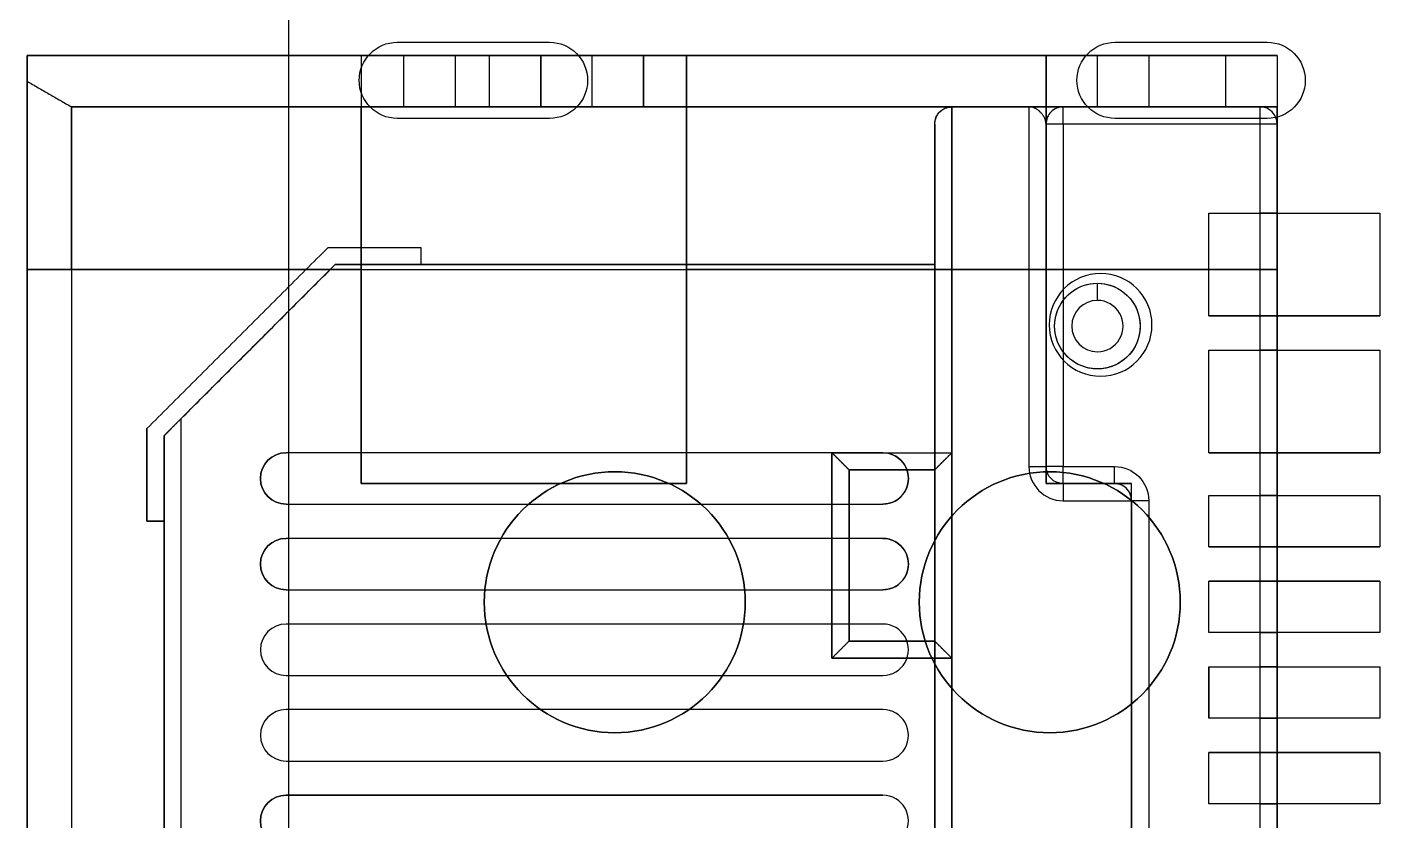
# Model space of a CAD drawing. Header units: millimetres. Extents: x -272 to 522, y -39 to 39.
# Drawn here: x 31.39 to 39.29, y 22.81 to 27.44 of the extents above; entities that cross this region are included whole.
import ezdxf

# ---------------------------------------------------------------- set-up
doc = ezdxf.new("R2010")
doc.units = ezdxf.units.MM
doc.layers.add('_BLOCK$XIAO-nRF52840', color=7, linetype='Continuous', true_color=0x000000)
doc.layers.add('PCB_item$miconboard', color=7, linetype='Continuous', true_color=0x000000)
doc.layers.get('PCB_item$miconboard').off()

# ---------------------------------------------------------------- blocks, each defined once
blk = doc.blocks.new('XIAO-nRF52840 v15')
at = {"layer": '_BLOCK$XIAO-nRF52840'}
for p, q in [((7.5397, -0.25, -2.9214), (7.5397, 1, -2.9214)), ((7.8367, -0.25, -4.0794), (7.8367, -0.24, -4.0794)), ((10.3767, -0.25, -5.6034), (10.3767, -0.24, -5.6034))]:
    blk.add_line(p, q, dxfattribs=at)
at = {"layer": '_BLOCK$XIAO-nRF52840', "color": 251, "true_color": 0x4c4c4c}
for p, q in [((7.5586, 0.42, -3.4787), (7.5586, 1, -3.4787)), ((7.5586, 0.32, -3.0787), (7.5586, 0.42, -2.9787))]:
    blk.add_line(p, q, dxfattribs=at)
at = {"layer": '_BLOCK$XIAO-nRF52840', "extrusion": (0, -1, 0)}
for centre, radius in [((7.5397, -3.2214, -1), 0.3), ((7.8367, -4.8414, 0.25), 0.762), ((7.5397, -3.2214, 0.25), 0.3), ((10.3767, -4.8414, 0.25), 0.762)]:
    blk.add_circle(centre, radius, dxfattribs=at)
at = {"layer": '_BLOCK$XIAO-nRF52840', "extrusion": (0, 1, 0)}
for centre in [(-7.8367, -4.8414, -0.24), (-10.3767, -4.8414, -0.24)]:
    blk.add_circle(centre, 0.762, dxfattribs=at)
at = {"layer": '_BLOCK$XIAO-nRF52840', "color": 253, "true_color": 0xa0a0a0, "extrusion": (-1, 0, 0)}
for centre, radius, start, end in [((-2.96, -2.8987, -6.5086), 1.25, 90, 180), ((-2.96, -2.8987, -13.8086), 1.25, 90, 180), ((-2.96, -2.8987, -13.8086), 1.1, 90, 180), ((-2.25, -2.8987, -7.8586), 1.25, 0, 90), ((-2.25, -2.8987, -9.9586), 0.95, 0, 90), ((-2.25, -2.8987, -11.8586), 0.95, 360, 90), ((-2.25, -2.8987, -13.8086), 1.1, 0, 90), ((-2.25, -2.8987, -13.8086), 1.25, 0, 90)]:
    blk.add_arc(centre, radius, start, end, dxfattribs=at)
at = {"layer": '_BLOCK$XIAO-nRF52840', "color": 253, "true_color": 0xa0a0a0, "extrusion": (1, 0, 0)}
for centre, radius, start, end in [((2.96, -2.8987, 6.5086), 0.95, 0, 90), ((2.96, -2.8987, 13.5488), 0.95, 0, 90), ((2.25, -2.8987, 7.8586), 0.95, 90, 180), ((2.25, -2.8987, 9.9586), 1.25, 90, 180), ((2.25, -2.8987, 11.8586), 1.25, 90, 180), ((2.25, -2.8987, 13.5488), 0.95, 90, 180)]:
    blk.add_arc(centre, radius, start, end, dxfattribs=at)
at = {"layer": '_BLOCK$XIAO-nRF52840', "color": 251, "true_color": 0x4c4c4c, "extrusion": (0, 0, -1)}
for centre, start, end in [((-6.6086, 3.81, 2.8987), 360, 90), ((-8.4086, 1.4, 2.8987), 180, 270), ((-7.9586, 1.2, 2.8987), 360, 90), ((-6.6086, 1.1, 3.1687), 270, 0), ((-6.6086, 1.1, 3.9687), 270, 0), ((-6.6086, 1.1, 4.5187), 270, 0), ((-6.6086, 1.1, 5.0187), 270, 0), ((-6.6086, 1.1, 5.5187), 270, 0), ((-6.6086, 1.1, 6.0187), 270, 0)]:
    blk.add_arc(centre, 0.1, start, end, dxfattribs=at)
at = {"layer": '_BLOCK$XIAO-nRF52840', "color": 251, "true_color": 0x4c4c4c, "extrusion": (1, 0, 0)}
for centre, radius, start, end in [((2.96, -2.8987, 6.6086), 0.95, 0, 90), ((2.96, -2.8987, 6.5086), 0.85, 0, 90), ((2.25, -2.8987, 7.9586), 0.95, 90, 180), ((2.25, -2.8987, 7.8586), 1.05, 125.95057, 180)]:
    blk.add_arc(centre, radius, start, end, dxfattribs=at)
at = {"layer": '_BLOCK$XIAO-nRF52840', "color": 251, "true_color": 0x4c4c4c, "extrusion": (-1, 0, 0)}
for centre, radius, start, end in [((-2.96, -2.8987, -8.4086), 0.95, 90, 180), ((-2.96, -2.8987, -8.5086), 0.85, 90, 180), ((-2.25, -2.8987, -8.4086), 0.95, 360, 90), ((-2.25, -2.8987, -8.5086), 0.85, 0, 90), ((-1.2, -4.2487, -7.7586), 0.1, 90, 180), ((-1.1, -2.0487, -6.6086), 0.1, 0, 90), ((-1.1, -4.0487, -7.4586), 0.1, 270, 0), ((-1.1, -2.0487, -7.7586), 0.1, 0, 90), ((-1.1, -4.0487, -7.7586), 0.1, 270, 0)]:
    blk.add_arc(centre, radius, start, end, dxfattribs=at)
at = {"layer": '_BLOCK$XIAO-nRF52840', "color": 251, "true_color": 0x4c4c4c}
for centre, start, end in [((8.4086, 3.81, -2.8987), 0, 90), ((7.9586, 1.2, -4.0487), 90, 180), ((6.6086, 1.1, -2.0487), 180, 270), ((6.6086, 1.1, -2.5687), 180, 270), ((6.6086, 1.1, -3.3687), 180, 270), ((6.6086, 1.1, -4.2187), 180, 270), ((6.6086, 1.1, -4.7187), 180, 270), ((6.6086, 1.1, -5.2187), 180, 270), ((6.6086, 1.1, -5.7187), 180, 270), ((7.2586, 1.1, -4.2487), 270, 0), ((7.7586, 1.1, -2.0487), 270, 0), ((7.7586, 1.1, -4.0487), 270, 0)]:
    blk.add_arc(centre, 0.1, start, end, dxfattribs=at)
at = {"layer": '_BLOCK$XIAO-nRF52840', "color": 251, "true_color": 0x4c4c4c, "extrusion": (0, 1, 0)}
for centre, radius, start, end in [((-6.6086, -2.0487, 2.96), 0.1, 0, 90), ((-7.7586, -2.0487, 1.6336), 0.1, 90, 180), ((-7.7586, -4.0487, 1.3), 0.2, 180, 270), ((-6.6086, -2.0487, 1.1), 0.1, 360, 90), ((-7.4586, -4.2487, 1.1), 0.1, 0, 90), ((-7.7586, -2.0487, 1.1), 0.1, 90, 180), ((-7.5586, -3.2287, 0.32), 0.15, 270, 90), ((-7.5586, -3.2287, 0.32), 0.15, 90, 270)]:
    blk.add_arc(centre, radius, start, end, dxfattribs=at)
at = {"layer": '_BLOCK$XIAO-nRF52840', "color": 251, "true_color": 0x4c4c4c, "extrusion": (0, -1, 0)}
for centre, radius, start, end in [((8.4086, -2.0487, -2.96), 0.1, 0, 90), ((8.4086, -2.0487, -2.25), 0.1, 360, 90), ((7.7586, -4.0487, -1.2), 0.1, 270, 0), ((7.7586, -4.0487, -1.1), 0.1, 270, 0), ((7.4586, -4.2487, -1), 0.2, 90, 180), ((7.5586, -3.2287, -1), 0.25, 36.8699, 270), ((7.5586, -3.2287, -1), 0.25, 270, 323.1301), ((7.5586, -3.2287, -1), 0.25, 323.1301, 36.8699), ((7.5586, -3.2287, -0.42), 0.25, 90, 270), ((7.5586, -3.2287, -0.42), 0.25, 270, 90)]:
    blk.add_arc(centre, radius, start, end, dxfattribs=at)
at = {"layer": '_BLOCK$XIAO-nRF52840', "color": 253, "true_color": 0xa0a0a0, "extrusion": (0, 1, 0)}
for centre, start, end in [((-8.8115, -5.1187, 2.98), 270, 90), ((-8.8115, -6.1187, 2.98), 270, 90), ((-8.8115, -5.6187, 2.98), 270, 90), ((-12.296, -5.1187, 2.98), 90, 270), ((-12.296, -5.6187, 2.98), 90, 270), ((-8.8115, -5.1187, 2.23), 270, 90), ((-8.8115, -4.6187, 2.23), 270, 90), ((-8.8115, -6.1187, 2.23), 270, 90), ((-8.8115, -4.1187, 2.23), 270, 90), ((-8.8115, -5.6187, 2.23), 270, 90), ((-12.296, -5.1187, 2.23), 90, 270), ((-12.296, -4.6187, 2.23), 90, 270), ((-12.296, -6.1187, 2.23), 90, 270), ((-12.296, -4.1187, 2.23), 90, 270), ((-12.296, -5.6187, 2.23), 90, 270)]:
    blk.add_arc(centre, 0.15, start, end, dxfattribs=at)
at = {"layer": '_BLOCK$XIAO-nRF52840', "color": 253, "true_color": 0xa0a0a0, "extrusion": (0, -1, 0)}
for centre, start, end in [((8.8115, -4.6187, -2.98), 90, 270), ((8.8115, -4.1187, -2.98), 90, 270), ((12.296, -4.6187, -2.98), 270, 90), ((12.296, -6.1187, -2.98), 270, 90), ((12.296, -4.1187, -2.98), 270, 90)]:
    blk.add_arc(centre, 0.15, start, end, dxfattribs=at)
at = {"layer": '_BLOCK$XIAO-nRF52840', "color": 253, "true_color": 0xa0a0a0}
for centre, radius, start, end in [((7.7086, 2.455, -1.6487), 0.15, 0, 180), ((10.0836, 2.48, -1.6487), 0.125, 0, 180), ((11.7336, 2.48, -1.6487), 0.125, 0, 180), ((10.5086, 1.3, -1.9487), 0.3, 180, 270), ((10.5086, 0.7, -1.6487), 0.3, 360, 90), ((6.8086, 0.31, -1.9487), 0.3, 180, 270), ((7.2586, 0.31, -1.9487), 0.3, 270, 0), ((11.1086, 0.31, -1.9487), 0.3, 180, 270), ((11.3086, 0.31, -1.9487), 0.3, 270, 0)]:
    blk.add_arc(centre, radius, start, end, dxfattribs=at)
at = {"layer": '_BLOCK$XIAO-nRF52840', "color": 253, "true_color": 0xa0a0a0, "extrusion": (0, 0, -1)}
for centre, radius, start, end in [((-7.7086, 2.455, 1.9487), 0.15, 0, 180), ((-10.0836, 2.48, 1.9487), 0.125, 0, 180), ((-11.7336, 2.48, 1.9487), 0.125, 0, 180), ((-10.5086, 1.3, 1.6487), 0.3, 270, 0), ((-10.5086, 0.7, 1.9487), 0.3, 90, 180), ((-6.8086, 0.31, 1.6487), 0.3, 270, 0), ((-7.2586, 0.31, 1.6487), 0.3, 180, 270), ((-11.1086, 0.31, 1.6487), 0.3, 270, 0), ((-11.3086, 0.31, 1.6487), 0.3, 180, 270)]:
    blk.add_arc(centre, radius, start, end, dxfattribs=at)
at = {"layer": '_BLOCK$XIAO-nRF52840', "extrusion": (0, -1, 0)}
for centre, start, end in [((6.5667, -1.7934, -1), 90, 270), ((7.4557, -1.7934, -1), 270, 90), ((10.7577, -1.7934, -1), 90, 270), ((11.6467, -1.7934, -1), 270, 90), ((6.5667, -1.7934, 0.25), 90, 270), ((7.4557, -1.7934, 0.25), 270, 90), ((10.7577, -1.7934, 0.25), 90, 270), ((11.6467, -1.7934, 0.25), 270, 90)]:
    blk.add_arc(centre, 0.2223, start, end, dxfattribs=at)
at = {"layer": '_BLOCK$XIAO-nRF52840', "color": 253, "true_color": 0xa0a0a0}
for points in [[(6.5086, 4.21, -2.8987), (6.5086, 4.21, -9.3387)], [(13.8086, 4.21, -2.8987), (6.5086, 4.21, -2.8987)], [(8.4086, 4.21, -3.9683), (8.5086, 4.11, -4.0683)], [(9.1086, 4.21, -3.9683), (8.4086, 4.21, -3.9683)], [(8.4086, 4.21, -5.1683), (8.5086, 4.11, -5.0683)], [(8.4086, 4.21, -3.9683), (8.4086, 4.21, -5.1683)], [(9.1086, 4.21, -5.1683), (8.4086, 4.21, -5.1683)], [(9.0086, 4.11, -4.0683), (9.1086, 4.21, -3.9683)], [(9.0086, 4.11, -5.0683), (9.1086, 4.21, -5.1683)], [(9.1086, 4.21, -3.9683), (9.1086, 4.21, -5.1683)], [(13.8086, 4.21, -2.8987), (13.8086, 4.21, -9.3387)], [(8.5086, 4.11, -5.0683), (8.5086, 3.91, -5.0683)], [(8.5086, 4.11, -4.0683), (8.5086, 4.11, -5.0683)], [(8.5086, 3.91, -4.0683), (8.5086, 4.11, -4.0683)], [(8.5086, 4.11, -5.0683), (9.0086, 4.11, -5.0683)], [(9.0086, 4.11, -4.0683), (8.5086, 4.11, -4.0683)], [(9.0086, 4.11, -5.0683), (9.0086, 3.91, -5.0683)], [(9.0086, 4.11, -4.0683), (9.0086, 3.91, -4.0683)], [(9.0086, 4.11, -5.0683), (9.0086, 4.11, -4.0683)], [(13.8086, 4.06, -2.8987), (13.5488, 3.91, -2.8987)], [(13.8086, 4.06, -9.3387), (13.8086, 4.06, -2.8987)], [(6.5086, 3.91, -9.3387), (6.5086, 3.91, -2.8987)], [(13.5488, 3.91, -2.8987), (6.5086, 3.91, -2.8987)], [(8.5086, 3.91, -4.0683), (8.5086, 3.91, -5.0683)], [(9.0086, 3.91, -4.0683), (8.5086, 3.91, -4.0683)], [(8.5086, 3.91, -5.0683), (9.0086, 3.91, -5.0683)], [(9.0086, 3.91, -5.0683), (9.0086, 3.91, -4.0683)], [(13.5488, 3.91, -2.8987), (13.5488, 3.91, -9.3387)], [(6.5086, 2.96, -1.6487), (13.8086, 2.96, -1.6487)], [(6.5086, 0.31, -1.6487), (6.5086, 2.96, -1.6487)], [(6.5086, 2.96, -1.9487), (6.5086, 0.31, -1.9487)], [(13.5488, 2.96, -1.9487), (6.5086, 2.96, -1.9487)], [(12.296, 2.98, -5.2687), (8.8115, 2.98, -5.2687)], [(8.8115, 2.98, -4.9687), (12.296, 2.98, -4.9687)], [(8.8115, 2.98, -5.2687), (8.8115, 2.23, -5.2687)], [(8.8115, 2.23, -4.9687), (8.8115, 2.98, -4.9687)], [(8.8115, 2.98, -4.4687), (12.296, 2.98, -4.4687)], [(8.8115, 2.23, -4.4687), (8.8115, 2.98, -4.4687)], [(8.8115, 2.98, -4.7687), (8.8115, 2.23, -4.7687)], [(12.296, 2.98, -4.7687), (8.8115, 2.98, -4.7687)], [(8.8115, 2.98, -5.9687), (12.296, 2.98, -5.9687)], [(8.8115, 2.23, -5.9687), (8.8115, 2.98, -5.9687)], [(8.8115, 2.23, -3.9687), (8.8115, 2.98, -3.9687)], [(8.8115, 2.98, -4.2687), (8.8115, 2.23, -4.2687)], [(8.8115, 2.98, -3.9687), (12.296, 2.98, -3.9687)], [(12.296, 2.98, -4.2687), (8.8115, 2.98, -4.2687)], [(12.296, 2.98, -5.7687), (8.8115, 2.98, -5.7687)], [(8.8115, 2.98, -5.4687), (12.296, 2.98, -5.4687)], [(8.8115, 2.98, -5.7687), (8.8115, 2.23, -5.7687)], [(8.8115, 2.23, -5.4687), (8.8115, 2.98, -5.4687)], [(12.296, 2.23, -5.2687), (12.296, 2.98, -5.2687)], [(12.296, 2.98, -4.9687), (12.296, 2.23, -4.9687)], [(12.296, 2.23, -4.7687), (12.296, 2.98, -4.7687)], [(12.296, 2.98, -4.4687), (12.296, 2.23, -4.4687)], [(12.296, 2.98, -5.9687), (12.296, 2.23, -5.9687)], [(12.296, 2.23, -4.2687), (12.296, 2.98, -4.2687)], [(12.296, 2.98, -3.9687), (12.296, 2.23, -3.9687)], [(12.296, 2.23, -5.7687), (12.296, 2.98, -5.7687)], [(12.296, 2.98, -5.4687), (12.296, 2.23, -5.4687)], [(13.8086, 2.96, -1.7987), (13.5488, 2.96, -1.9487)], [(13.5488, 2.96, -1.9487), (13.5488, 2.25, -1.9487)], [(13.8086, 2.25, -1.7987), (13.8086, 2.96, -1.7987)], [(13.8086, 2.25, -1.6487), (13.8086, 2.96, -1.6487)], [(7.5586, 2.455, -1.6487), (7.5586, 0.31, -1.6487)], [(7.5586, 0.31, -1.9487), (7.5586, 2.455, -1.9487)], [(7.5586, 2.455, -1.9487), (7.5586, 2.455, -1.6487)], [(7.8586, 2.25, -1.6487), (7.8586, 2.455, -1.6487)], [(7.8586, 2.455, -1.9487), (7.8586, 2.25, -1.9487)], [(7.8586, 2.455, -1.6487), (7.8586, 2.455, -1.9487)], [(9.9586, 2.48, -1.6487), (9.9586, 2.25, -1.6487)], [(9.9586, 2.25, -1.9487), (9.9586, 2.48, -1.9487)], [(9.9586, 2.48, -1.9487), (9.9586, 2.48, -1.6487)], [(10.2086, 1.3, -1.6487), (10.2086, 2.48, -1.6487)], [(10.2086, 1.3, -1.9487), (10.2086, 2.48, -1.9487)], [(10.2086, 2.48, -1.9487), (10.2086, 2.48, -1.6487)], [(11.6086, 2.48, -1.6487), (11.6086, 0.31, -1.6487)], [(11.6086, 0.31, -1.9487), (11.6086, 2.48, -1.9487)], [(11.6086, 2.48, -1.9487), (11.6086, 2.48, -1.6487)], [(11.8586, 2.25, -1.6487), (11.8586, 2.48, -1.6487)], [(11.8586, 2.48, -1.9487), (11.8586, 2.25, -1.9487)], [(11.8586, 2.48, -1.6487), (11.8586, 2.48, -1.9487)], [(9.9586, 2.25, -1.6487), (7.8586, 2.25, -1.6487)], [(7.8586, 2.25, -1.9487), (9.9586, 2.25, -1.9487)], [(8.8115, 2.23, -4.9687), (12.296, 2.23, -4.9687)], [(12.296, 2.23, -5.2687), (8.8115, 2.23, -5.2687)], [(8.8115, 2.23, -4.4687), (12.296, 2.23, -4.4687)], [(12.296, 2.23, -4.7687), (8.8115, 2.23, -4.7687)], [(12.296, 2.23, -5.9687), (8.8115, 2.23, -5.9687)], [(8.8115, 2.23, -3.9687), (12.296, 2.23, -3.9687)], [(12.296, 2.23, -4.2687), (8.8115, 2.23, -4.2687)], [(8.8115, 2.23, -5.4687), (12.296, 2.23, -5.4687)], [(12.296, 2.23, -5.7687), (8.8115, 2.23, -5.7687)], [(13.8086, 2.25, -1.6487), (11.8586, 2.25, -1.6487)], [(11.8586, 2.25, -1.9487), (13.5488, 2.25, -1.9487)], [(13.8086, 2.25, -1.7987), (13.5488, 2.25, -1.9487)], [(5.9086, 1, -3.9687), (5.9086, 1.3, -3.9687)], [(5.9086, 1.3, -3.9687), (6.9086, 1.3, -3.9687)], [(5.9086, 1, -3.3687), (5.9086, 1.3, -3.3687)], [(5.9086, 1.3, -3.3687), (5.9086, 1.3, -3.9687)], [(6.9086, 1.3, -3.3687), (5.9086, 1.3, -3.3687)], [(5.9086, 1, -5.5187), (5.9086, 1.3, -5.5187)], [(5.9086, 1.3, -5.5187), (6.9086, 1.3, -5.5187)], [(5.9086, 1.3, -5.2187), (5.9086, 1.3, -5.5187)], [(6.9086, 1.3, -5.2187), (5.9086, 1.3, -5.2187)], [(5.9086, 1.3, -5.2187), (5.9086, 1, -5.2187)], [(5.9086, 1, -4.5187), (5.9086, 1.3, -4.5187)], [(5.9086, 1.3, -4.5187), (6.9086, 1.3, -4.5187)], [(5.9086, 1, -4.2187), (5.9086, 1.3, -4.2187)], [(5.9086, 1.3, -4.2187), (5.9086, 1.3, -4.5187)], [(6.9086, 1.3, -4.2187), (5.9086, 1.3, -4.2187)], [(5.9086, 1, -3.1687), (5.9086, 1.3, -3.1687)], [(5.9086, 1.3, -3.1687), (6.9086, 1.3, -3.1687)], [(5.9086, 1, -2.5687), (5.9086, 1.3, -2.5687)], [(5.9086, 1.3, -2.5687), (5.9086, 1.3, -3.1687)], [(6.9086, 1.3, -2.5687), (5.9086, 1.3, -2.5687)], [(6.9086, 1.3, -5.7187), (5.9086, 1.3, -5.7187)], [(5.9086, 1.3, -5.7187), (5.9086, 1, -5.7187)], [(5.9086, 1, -6.0187), (5.9086, 1.3, -6.0187)], [(5.9086, 1.3, -6.0187), (6.9086, 1.3, -6.0187)], [(5.9086, 1.3, -5.7187), (5.9086, 1.3, -6.0187)], [(6.9086, 1.3, -4.7187), (5.9086, 1.3, -4.7187)], [(5.9086, 1.3, -4.7187), (5.9086, 1, -4.7187)], [(5.9086, 1, -5.0187), (5.9086, 1.3, -5.0187)], [(5.9086, 1.3, -5.0187), (6.9086, 1.3, -5.0187)], [(5.9086, 1.3, -4.7187), (5.9086, 1.3, -5.0187)], [(6.9086, 1.3, -3.9687), (6.9086, 1, -3.9687)], [(6.9086, 1.3, -3.9687), (6.9086, 1.3, -3.3687)], [(6.9086, 1.3, -3.3687), (6.9086, 1, -3.3687)], [(6.9086, 1, -5.5187), (6.9086, 1.3, -5.5187)], [(6.9086, 1.3, -5.5187), (6.9086, 1.3, -5.2187)], [(6.9086, 1.3, -5.2187), (6.9086, 1, -5.2187)], [(6.9086, 1.3, -4.5187), (6.9086, 1, -4.5187)], [(6.9086, 1.3, -4.5187), (6.9086, 1.3, -4.2187)], [(6.9086, 1.3, -4.2187), (6.9086, 1, -4.2187)], [(6.9086, 1.3, -3.1687), (6.9086, 1, -3.1687)], [(6.9086, 1.3, -3.1687), (6.9086, 1.3, -2.5687)], [(6.9086, 1.3, -2.5687), (6.9086, 1, -2.5687)], [(6.9086, 1, -5.7187), (6.9086, 1.3, -5.7187)], [(6.9086, 1.3, -6.0187), (6.9086, 1, -6.0187)], [(6.9086, 1.3, -6.0187), (6.9086, 1.3, -5.7187)], [(6.9086, 1, -4.7187), (6.9086, 1.3, -4.7187)], [(6.9086, 1.3, -5.0187), (6.9086, 1, -5.0187)], [(6.9086, 1.3, -5.0187), (6.9086, 1.3, -4.7187)], [(7.3586, 1.3, -4.1487), (7.3586, 1, -4.1487)], [(7.8586, 1.3, -4.1487), (7.3586, 1.3, -4.1487)], [(7.3586, 1.3, -8.0887), (7.3586, 1.3, -4.1487)], [(7.8586, 1, -4.1487), (7.8586, 1.3, -4.1487)], [(7.8586, 1.3, -2.8987), (7.8586, 1.3, -4.1487)], [(9.9586, 1.3, -2.8987), (7.8586, 1.3, -2.8987)], [(8.5086, 1.3, -4.0683), (9.0086, 1.3, -4.0683)], [(8.5086, 1.3, -5.0683), (8.5086, 1.3, -4.0683)], [(9.0086, 1.3, -5.0683), (8.5086, 1.3, -5.0683)], [(8.5086, 1.1, -5.0683), (8.5086, 1.3, -5.0683)], [(8.5086, 1.1, -4.0683), (8.5086, 1.3, -4.0683)], [(9.0086, 1.3, -4.0683), (9.0086, 1.3, -5.0683)], [(9.0086, 1.1, -5.0683), (9.0086, 1.3, -5.0683)], [(9.0086, 1.3, -4.0683), (9.0086, 1.1, -4.0683)], [(9.9586, 1.3, -4.1487), (9.9586, 1.3, -2.8987)], [(11.8586, 1.3, -4.1487), (9.9586, 1.3, -4.1487)], [(9.9586, 1.3, -4.1487), (9.9586, 1, -4.1487)], [(10.2086, 1.3, -1.6487), (10.2086, 1.3, -1.9487)], [(11.8586, 1.3, -4.1487), (11.8586, 1.3, -2.8987)], [(11.8586, 1, -4.1487), (11.8586, 1.3, -4.1487)], [(11.8586, 1.3, -2.8987), (13.5488, 1.3, -2.8987)], [(13.8086, 1.15, -2.8987), (13.5488, 1.3, -2.8987)], [(13.5488, 1.3, -2.8987), (13.5488, 1.3, -9.3387)], [(13.8086, 1.15, -9.3387), (13.8086, 1.15, -2.8987)], [(8.5086, 1.1, -4.0683), (8.4086, 1, -3.9683)], [(8.5086, 1.1, -5.0683), (8.4086, 1, -5.1683)], [(9.0086, 1.1, -5.0683), (8.5086, 1.1, -5.0683)], [(8.5086, 1.1, -5.0683), (8.5086, 1.1, -4.0683)], [(8.5086, 1.1, -4.0683), (9.0086, 1.1, -4.0683)], [(9.0086, 1.1, -4.0683), (9.0086, 1.1, -5.0683)], [(9.1086, 1, -3.9683), (9.0086, 1.1, -4.0683)], [(9.0086, 1.1, -5.0683), (9.1086, 1, -5.1683)], [(6.9086, 1, -3.9687), (5.9086, 1, -3.9687)], [(6.9086, 1, -3.3687), (5.9086, 1, -3.3687)], [(5.9086, 1, -3.3687), (5.9086, 1, -3.9687)], [(5.9086, 1, -5.5187), (6.9086, 1, -5.5187)], [(6.9086, 1, -5.2187), (5.9086, 1, -5.2187)], [(5.9086, 1, -5.2187), (5.9086, 1, -5.5187)], [(6.9086, 1, -4.5187), (5.9086, 1, -4.5187)], [(6.9086, 1, -4.2187), (5.9086, 1, -4.2187)], [(5.9086, 1, -4.2187), (5.9086, 1, -4.5187)], [(6.9086, 1, -3.1687), (5.9086, 1, -3.1687)], [(6.9086, 1, -2.5687), (5.9086, 1, -2.5687)], [(5.9086, 1, -2.5687), (5.9086, 1, -3.1687)], [(5.9086, 1, -5.7187), (6.9086, 1, -5.7187)], [(5.9086, 1, -6.0187), (6.9086, 1, -6.0187)], [(5.9086, 1, -5.7187), (5.9086, 1, -6.0187)], [(5.9086, 1, -4.7187), (6.9086, 1, -4.7187)], [(5.9086, 1, -5.0187), (6.9086, 1, -5.0187)], [(5.9086, 1, -4.7187), (5.9086, 1, -5.0187)], [(6.9086, 1, -3.9687), (6.9086, 1, -3.3687)], [(6.9086, 1, -5.2187), (6.9086, 1, -5.5187)], [(6.9086, 1, -4.5187), (6.9086, 1, -4.2187)], [(6.9086, 1, -3.1687), (6.9086, 1, -2.5687)], [(6.9086, 1, -6.0187), (6.9086, 1, -5.7187)], [(6.9086, 1, -5.0187), (6.9086, 1, -4.7187)], [(7.3586, 1, -4.1487), (7.8586, 1, -4.1487)], [(7.3586, 1, -8.0887), (7.3586, 1, -4.1487)], [(7.8586, 1, -2.8987), (9.9586, 1, -2.8987)], [(7.8586, 1, -4.1487), (7.8586, 1, -2.8987)], [(8.4086, 1, -5.1683), (9.1086, 1, -5.1683)], [(8.4086, 1, -3.9683), (8.4086, 1, -5.1683)], [(9.1086, 1, -3.9683), (8.4086, 1, -3.9683)], [(9.1086, 1, -5.1683), (9.1086, 1, -3.9683)], [(9.9586, 1, -4.1487), (11.8586, 1, -4.1487)], [(9.9586, 1, -2.8987), (9.9586, 1, -4.1487)], [(10.5086, 1, -1.9487), (10.5086, 1, -1.6487)], [(11.8586, 1, -2.8987), (11.8586, 1, -4.1487)], [(11.8586, 1, -2.8987), (13.8086, 1, -2.8987)], [(13.8086, 1, -9.3387), (13.8086, 1, -2.8987)], [(10.8086, 0.31, -1.6487), (10.8086, 0.7, -1.6487)], [(10.8086, 0.7, -1.9487), (10.8086, 0.31, -1.9487)], [(10.8086, 0.7, -1.6487), (10.8086, 0.7, -1.9487)], [(6.5086, 0.31, -1.6487), (6.5086, 0.31, -1.9487)], [(7.5586, 0.31, -1.9487), (7.5586, 0.31, -1.6487)], [(10.8086, 0.31, -1.9487), (10.8086, 0.31, -1.6487)], [(11.6086, 0.31, -1.9487), (11.6086, 0.31, -1.6487)], [(7.2586, 0.01, -1.6487), (6.8086, 0.01, -1.6487)], [(6.8086, 0.01, -1.9487), (7.2586, 0.01, -1.9487)], [(6.8086, 0.01, -1.9487), (6.8086, 0.01, -1.6487)], [(7.2586, 0.01, -1.6487), (7.2586, 0.01, -1.9487)], [(11.3086, 0.01, -1.6487), (11.1086, 0.01, -1.6487)], [(11.1086, 0.01, -1.9487), (11.3086, 0.01, -1.9487)], [(11.1086, 0.01, -1.9487), (11.1086, 0.01, -1.6487)], [(11.3086, 0.01, -1.6487), (11.3086, 0.01, -1.9487)]]:
    blk.add_open_spline(points, degree=1, dxfattribs=at)
at = {"layer": '_BLOCK$XIAO-nRF52840', "color": 251, "true_color": 0x4c4c4c}
for points, degree in [([(6.6086, 3.91, -2.8987), (8.4086, 3.91, -2.8987)], 1), ([(6.6086, 3.91, -9.3387), (6.6086, 3.91, -2.8987)], 1), ([(8.4086, 3.91, -2.8987), (8.4086, 3.91, -9.3387)], 1), ([(6.5086, 3.81, -9.3387), (6.5086, 3.81, -2.8987)], 1), ([(8.5086, 3.81, -2.8987), (8.5086, 3.81, -9.3387)], 1), ([(6.5086, 2.96, -2.0487), (6.5086, 1.1, -2.0487)], 1), ([(6.6086, 2.96, -1.9487), (8.4086, 2.96, -1.9487)], 1), ([(6.6086, 2.96, -1.9487), (6.6086, 1.1, -1.9487)], 1), ([(8.4086, 2.25, -1.9487), (8.4086, 2.96, -1.9487)], 1), ([(8.5086, 2.25, -2.0487), (8.5086, 2.96, -2.0487)], 1), ([(8.5086, 2.255, -2.8687), (8.5086, 2.955, -2.8687)], 1), ([(8.5086, 2.955, -2.8687), (8.5086, 2.955, -9.3687)], 1), ([(12.0086, 2.955, -2.8687), (8.5086, 2.955, -2.8687)], 1), ([(12.0086, 2.705, -2.8687), (12.0086, 2.955, -2.8687)], 1), ([(12.9086, 2.955, -3.7687), (12.0086, 2.955, -2.8687)], 1), ([(12.9086, 2.955, -8.4687), (12.9086, 2.955, -3.7687)], 1), ([(12.9086, 2.955, -3.7687), (13.0086, 2.855, -3.8687)], 1), ([(13.0086, 2.855, -3.8687), (13.0086, 2.855, -8.3687)], 1), ([(13.0086, 2.705, -3.8687), (13.0086, 2.855, -3.8687)], 1), ([(11.5086, 2.705, -2.8687), (12.0086, 2.705, -2.8687)], 1), ([(11.5086, 2.705, -2.7687), (11.5086, 2.705, -2.8687)], 1), ([(12.0501, 2.705, -2.7687), (11.5086, 2.705, -2.7687)], 1), ([(11.5086, 2.705, -2.8687), (11.5086, 2.505, -2.8687)], 1), ([(11.5086, 2.505, -2.7687), (11.5086, 2.705, -2.7687)], 1), ([(12.0086, 2.705, -2.8687), (13.0086, 2.705, -3.8687)], 1), ([(12.0501, 2.505, -2.7687), (12.0501, 2.705, -2.7687)], 1), ([(13.1086, 2.705, -3.8273), (12.0501, 2.705, -2.7687)], 1), ([(13.0086, 2.505, -4.3687), (13.0086, 2.705, -4.3687)], 1), ([(13.0086, 2.705, -4.3687), (13.0086, 2.705, -3.8687)], 1), ([(13.0086, 2.705, -4.3687), (13.1086, 2.705, -4.3687)], 1), ([(13.1086, 2.705, -4.3687), (13.1086, 2.505, -4.3687)], 1), ([(13.1086, 2.705, -4.3687), (13.1086, 2.705, -3.8273)], 1), ([(13.1086, 2.705, -3.8273), (13.1086, 2.505, -3.8273)], 1), ([(12.0501, 2.505, -2.7687), (11.5086, 2.505, -2.7687)], 1), ([(11.5086, 2.505, -2.7687), (11.5086, 2.505, -2.8687)], 1), ([(11.5086, 2.505, -2.8687), (12.0086, 2.505, -2.8687)], 1), ([(12.0086, 2.505, -2.8687), (13.0086, 2.505, -3.8687)], 1), ([(12.0086, 2.255, -2.8687), (12.0086, 2.505, -2.8687)], 1), ([(13.1086, 2.505, -3.8273), (12.0501, 2.505, -2.7687)], 1), ([(13.0086, 2.505, -3.8687), (13.0086, 2.505, -4.3687)], 1), ([(13.0086, 2.355, -3.8687), (13.0086, 2.505, -3.8687)], 1), ([(13.1086, 2.505, -4.3687), (13.0086, 2.505, -4.3687)], 1), ([(13.1086, 2.505, -3.8273), (13.1086, 2.505, -4.3687)], 1), ([(13.0086, 2.355, -3.8687), (12.9086, 2.255, -3.7687)], 1), ([(13.0086, 2.355, -8.3687), (13.0086, 2.355, -3.8687)], 1), ([(7.7586, 1.6336, -1.9487), (7.7586, 1.6763, -1.9487), (7.7674, 1.7662, -1.9487), (7.809, 1.9154, -1.9487), (7.8743, 2.0746, -1.9487), (7.9285, 2.1901, -1.9487), (7.9586, 2.25, -1.9487)], 3), ([(7.9586, 2.25, -1.9487), (8.4086, 2.25, -1.9487)], 1), ([(8.5086, 2.255, -2.8687), (12.0086, 2.255, -2.8687)], 1), ([(8.5086, 2.255, -9.3687), (8.5086, 2.255, -2.8687)], 1), ([(12.9086, 2.255, -3.7687), (12.0086, 2.255, -2.8687)], 1), ([(12.9086, 2.255, -8.4687), (12.9086, 2.255, -3.7687)], 1), ([(7.7586, 1.1, -1.9487), (7.7586, 1.6336, -1.9487)], 1), ([(7.8586, 1.1, -2.0487), (7.8586, 1.6336, -2.0487)], 1), ([(8.5086, 1.4, -9.3387), (8.5086, 1.4, -2.8987)], 1), ([(6.5086, 1.1, -6.0187), (6.5086, 1.3, -6.0187)], 1), ([(6.5086, 1.3, -6.0187), (6.5086, 1.3, -5.7187)], 1), ([(6.5086, 1.3, -5.7187), (6.5086, 1.1, -5.7187)], 1), ([(6.5086, 1.1, -5.5187), (6.5086, 1.3, -5.5187)], 1), ([(6.5086, 1.3, -5.5187), (6.5086, 1.3, -5.2187)], 1), ([(6.5086, 1.3, -5.2187), (6.5086, 1.1, -5.2187)], 1), ([(6.5086, 1.1, -5.0187), (6.5086, 1.3, -5.0187)], 1), ([(6.5086, 1.3, -5.0187), (6.5086, 1.3, -4.7187)], 1), ([(6.5086, 1.3, -4.7187), (6.5086, 1.1, -4.7187)], 1), ([(6.5086, 1.1, -4.5187), (6.5086, 1.3, -4.5187)], 1), ([(6.5086, 1.3, -4.5187), (6.5086, 1.3, -4.2187)], 1), ([(6.5086, 1.3, -4.2187), (6.5086, 1.1, -4.2187)], 1), ([(6.5086, 1.1, -3.9687), (6.5086, 1.3, -3.9687)], 1), ([(6.5086, 1.3, -3.9687), (6.5086, 1.3, -3.3687)], 1), ([(6.5086, 1.3, -3.3687), (6.5086, 1.1, -3.3687)], 1), ([(6.5086, 1.1, -3.1687), (6.5086, 1.3, -3.1687)], 1), ([(6.5086, 1.3, -3.1687), (6.5086, 1.3, -2.5687)], 1), ([(6.5086, 1.3, -2.5687), (6.5086, 1.1, -2.5687)], 1), ([(6.9086, 1.3, -2.5687), (6.5086, 1.3, -2.5687)], 1), ([(6.5086, 1.3, -3.1687), (6.9086, 1.3, -3.1687)], 1), ([(6.9086, 1.3, -3.3687), (6.5086, 1.3, -3.3687)], 1), ([(6.5086, 1.3, -3.9687), (6.9086, 1.3, -3.9687)], 1), ([(6.9086, 1.3, -4.2187), (6.5086, 1.3, -4.2187)], 1), ([(6.5086, 1.3, -4.5187), (6.9086, 1.3, -4.5187)], 1), ([(6.9086, 1.3, -4.7187), (6.5086, 1.3, -4.7187)], 1), ([(6.5086, 1.3, -5.0187), (6.9086, 1.3, -5.0187)], 1), ([(6.9086, 1.3, -5.2187), (6.5086, 1.3, -5.2187)], 1), ([(6.5086, 1.3, -5.5187), (6.9086, 1.3, -5.5187)], 1), ([(6.9086, 1.3, -5.7187), (6.5086, 1.3, -5.7187)], 1), ([(6.5086, 1.3, -6.0187), (6.9086, 1.3, -6.0187)], 1), ([(6.9086, 1, -2.5687), (6.9086, 1.3, -2.5687)], 1), ([(6.9086, 1.3, -3.1687), (6.9086, 1.3, -2.5687)], 1), ([(6.9086, 1, -3.1687), (6.9086, 1.3, -3.1687)], 1), ([(6.9086, 1, -3.3687), (6.9086, 1.3, -3.3687)], 1), ([(6.9086, 1.3, -3.9687), (6.9086, 1.3, -3.3687)], 1), ([(6.9086, 1, -3.9687), (6.9086, 1.3, -3.9687)], 1), ([(6.9086, 1, -4.2187), (6.9086, 1.3, -4.2187)], 1), ([(6.9086, 1.3, -4.5187), (6.9086, 1.3, -4.2187)], 1), ([(6.9086, 1, -4.5187), (6.9086, 1.3, -4.5187)], 1), ([(6.9086, 1, -4.7187), (6.9086, 1.3, -4.7187)], 1), ([(6.9086, 1.3, -5.0187), (6.9086, 1.3, -4.7187)], 1), ([(6.9086, 1, -5.0187), (6.9086, 1.3, -5.0187)], 1), ([(6.9086, 1, -5.2187), (6.9086, 1.3, -5.2187)], 1), ([(6.9086, 1.3, -5.5187), (6.9086, 1.3, -5.2187)], 1), ([(6.9086, 1, -5.5187), (6.9086, 1.3, -5.5187)], 1), ([(6.9086, 1, -5.7187), (6.9086, 1.3, -5.7187)], 1), ([(6.9086, 1.3, -6.0187), (6.9086, 1.3, -5.7187)], 1), ([(6.9086, 1, -6.0187), (6.9086, 1.3, -6.0187)], 1), ([(7.7586, 1.3, -4.2487), (7.3586, 1.3, -4.2487)], 1), ([(7.3586, 1.3, -4.2487), (7.3586, 1.3, -7.9887)], 1), ([(7.3586, 1.3, -4.2487), (7.3586, 1.1, -4.2487)], 1), ([(7.9586, 1.3, -2.8987), (8.4086, 1.3, -2.8987)], 1), ([(7.9586, 1.3, -2.8987), (7.9586, 1.3, -4.0487)], 1), ([(8.4086, 1.3, -9.3387), (8.4086, 1.3, -2.8987)], 1), ([(7.4586, 1.2, -4.1487), (7.7586, 1.2, -4.1487)], 1), ([(7.4586, 1.1, -4.1487), (7.4586, 1.2, -4.1487)], 1), ([(7.7586, 1.1, -4.1487), (7.7586, 1.2, -4.1487)], 1), ([(7.8586, 1.2, -2.8987), (7.8586, 1.2, -4.0487)], 1), ([(7.8586, 1.2, -4.0487), (7.8586, 1.1, -4.0487)], 1), ([(6.5086, 1.1, -6.2187), (6.5086, 1.1, -6.0187)], 1), ([(6.5086, 1.1, -5.7187), (6.5086, 1.1, -5.5187)], 1), ([(6.5086, 1.1, -5.2187), (6.5086, 1.1, -5.0187)], 1), ([(6.5086, 1.1, -4.7187), (6.5086, 1.1, -4.5187)], 1), ([(6.5086, 1.1, -4.2187), (6.5086, 1.1, -3.9687)], 1), ([(6.5086, 1.1, -3.3687), (6.5086, 1.1, -3.1687)], 1), ([(6.5086, 1.1, -2.5687), (6.5086, 1.1, -2.0487)], 1), ([(6.6086, 1.1, -1.9487), (7.7586, 1.1, -1.9487)], 1), ([(7.3586, 1.1, -7.9887), (7.3586, 1.1, -4.2487)], 1), ([(7.4586, 1.1, -4.1487), (7.7586, 1.1, -4.1487)], 1), ([(7.8586, 1.1, -4.0487), (7.8586, 1.1, -2.0487)], 1), ([(6.6086, 1, -2.0487), (7.7586, 1, -2.0487)], 1), ([(6.6086, 1, -2.5687), (6.6086, 1, -2.0487)], 1), ([(6.9086, 1, -2.5687), (6.6086, 1, -2.5687)], 1), ([(6.6086, 1, -3.1687), (6.9086, 1, -3.1687)], 1), ([(6.6086, 1, -3.3687), (6.6086, 1, -3.1687)], 1), ([(6.9086, 1, -3.3687), (6.6086, 1, -3.3687)], 1), ([(6.6086, 1, -3.9687), (6.9086, 1, -3.9687)], 1), ([(6.6086, 1, -4.2187), (6.6086, 1, -3.9687)], 1), ([(6.9086, 1, -4.2187), (6.6086, 1, -4.2187)], 1), ([(6.6086, 1, -4.5187), (6.9086, 1, -4.5187)], 1), ([(6.6086, 1, -4.7187), (6.6086, 1, -4.5187)], 1), ([(6.9086, 1, -4.7187), (6.6086, 1, -4.7187)], 1), ([(6.6086, 1, -5.0187), (6.9086, 1, -5.0187)], 1), ([(6.6086, 1, -5.2187), (6.6086, 1, -5.0187)], 1), ([(6.9086, 1, -5.2187), (6.6086, 1, -5.2187)], 1), ([(6.6086, 1, -5.5187), (6.9086, 1, -5.5187)], 1), ([(6.6086, 1, -5.7187), (6.6086, 1, -5.5187)], 1), ([(6.9086, 1, -5.7187), (6.6086, 1, -5.7187)], 1), ([(6.6086, 1, -6.0187), (6.9086, 1, -6.0187)], 1), ([(6.6086, 1, -6.2187), (6.6086, 1, -6.0187)], 1), ([(6.9086, 1, -3.1687), (6.9086, 1, -2.5687)], 1), ([(6.9086, 1, -3.9687), (6.9086, 1, -3.3687)], 1), ([(6.9086, 1, -4.5187), (6.9086, 1, -4.2187)], 1), ([(6.9086, 1, -5.0187), (6.9086, 1, -4.7187)], 1), ([(6.9086, 1, -5.5187), (6.9086, 1, -5.2187)], 1), ([(6.9086, 1, -6.0187), (6.9086, 1, -5.7187)], 1), ([(7.2586, 1, -4.2487), (7.2586, 1, -7.9887)], 1), ([(7.7586, 1, -4.0487), (7.4586, 1, -4.0487)], 1), ([(7.7586, 1, -2.0487), (7.7586, 1, -3.0787)], 1), ([(7.7586, 1, -3.0787), (7.7586, 1, -3.3787)], 1), ([(7.7586, 1, -3.3787), (7.7586, 1, -4.0487)], 1)]:
    blk.add_open_spline(points, degree=degree, dxfattribs=at)
blk.add_open_spline([(7.8586, 1.6336, -2.0487), (7.8586, 1.6439, -2.0457), (7.8588, 1.6544, -2.0426), (7.8592, 1.665, -2.0396), (7.8593, 1.669, -2.0385), (7.8595, 1.673, -2.0373), (7.8597, 1.6771, -2.0362), (7.8598, 1.6806, -2.0352), (7.86, 1.6841, -2.0343), (7.8602, 1.6877, -2.0333), (7.8602, 1.6885, -2.0331), (7.8603, 1.6893, -2.0329), (7.8603, 1.69, -2.0327), (7.8606, 1.6943, -2.0315), (7.8608, 1.6986, -2.0303), (7.8611, 1.7029, -2.0292), (7.8613, 1.7047, -2.0287), (7.8614, 1.7066, -2.0282), (7.8615, 1.7084, -2.0277), (7.8629, 1.7268, -2.0228), (7.8648, 1.7456, -2.018), (7.867, 1.7648, -2.0133), (7.8674, 1.7682, -2.0124), (7.8678, 1.7716, -2.0116), (7.8682, 1.7751, -2.0108), (7.8692, 1.7832, -2.0088), (7.8703, 1.7915, -2.0068), (7.8714, 1.7997, -2.0049), (7.872, 1.8042, -2.0038), (7.8726, 1.8086, -2.0028), (7.8733, 1.8131, -2.0018), (7.8738, 1.817, -2.0009), (7.8744, 1.8209, -2), (7.875, 1.8248, -1.9991), (7.8762, 1.8331, -1.9972), (7.8775, 1.8414, -1.9954), (7.8788, 1.8499, -1.9936), (7.8819, 1.8695, -1.9893), (7.8853, 1.8894, -1.9853), (7.8889, 1.9098, -1.9815), (7.8899, 1.9155, -1.9804), (7.891, 1.9212, -1.9794), (7.892, 1.927, -1.9783), (7.8933, 1.9341, -1.9771), (7.8946, 1.9412, -1.9758), (7.896, 1.9484, -1.9746), (7.8969, 1.9533, -1.9738), (7.8978, 1.9582, -1.973), (7.8987, 1.9632, -1.9722), (7.9014, 1.9772, -1.97), (7.9042, 1.9915, -1.9678), (7.9071, 2.0059, -1.9659), (7.9113, 2.0271, -1.963), (7.9157, 2.0486, -1.9604), (7.9203, 2.0706, -1.9581), (7.9214, 2.0758, -1.9576), (7.9225, 2.0811, -1.9571), (7.9236, 2.0863, -1.9566), (7.9244, 2.0902, -1.9562), (7.9252, 2.094, -1.9559), (7.926, 2.0979, -1.9556), (7.9309, 2.1207, -1.9536), (7.9359, 2.144, -1.9519), (7.941, 2.1678, -1.9508), (7.9416, 2.1703, -1.9507), (7.9421, 2.1729, -1.9505), (7.9427, 2.1754, -1.9504), (7.9479, 2.1997, -1.9493), (7.9533, 2.2246, -1.9487), (7.9586, 2.25, -1.9487)], degree=3, knots=[0, 0, 0, 0, 0.0327723, 0.0327723, 0.0327723, 0.0452864, 0.0452864, 0.0452864, 0.0563371, 0.0563371, 0.0563371, 0.058767, 0.058767, 0.058767, 0.0720854, 0.0720854, 0.0720854, 0.0778102, 0.0778102, 0.0778102, 0.1363021, 0.1363021, 0.1363021, 0.1469459, 0.1469459, 0.1469459, 0.1725114, 0.1725114, 0.1725114, 0.1863104, 0.1863104, 0.1863104, 0.1984853, 0.1984853, 0.1984853, 0.2244241, 0.2244241, 0.2244241, 0.286431, 0.286431, 0.286431, 0.3041105, 0.3041105, 0.3041105, 0.3262677, 0.3262677, 0.3262677, 0.3414612, 0.3414612, 0.3414612, 0.3854872, 0.3854872, 0.3854872, 0.451978, 0.451978, 0.451978, 0.4680933, 0.4680933, 0.4680933, 0.4799263, 0.4799263, 0.4799263, 0.5515883, 0.5515883, 0.5515883, 0.5594291, 0.5594291, 0.5594291, 0.635722, 0.635722, 0.635722, 0.635722], dxfattribs=at)
blk.add_rational_spline([(7.3586, 1.3, -4.2487), (7.3586, 1.3, -4.2487), (7.3586, 1.3, -4.2487), (7.3586, 1.3, -4.1487), (7.4586, 1.2, -4.1487)], [0.999968011996, 0.999984005125, 1, 0.707149874178, 0.999913826697], degree=2, knots=[0, 0, 0, 0.0000077, 0.0000077, 0.2414059, 0.2414059, 0.2414059], dxfattribs=at)
at = {"layer": '_BLOCK$XIAO-nRF52840'}
for points in [[(6.5667, 1, -2.0156), (7.4557, 1, -2.0156)], [(7.4557, 1, -1.5711), (6.5667, 1, -1.5711)], [(6.5667, -0.25, -1.5711), (6.5667, 1, -1.5711)], [(6.5667, 1, -2.0156), (6.5667, -0.25, -2.0156)], [(7.4557, -0.25, -2.0156), (7.4557, 1, -2.0156)], [(7.4557, 1, -1.5711), (7.4557, -0.25, -1.5711)], [(10.7577, 1, -2.0156), (11.6467, 1, -2.0156)], [(11.6467, 1, -1.5711), (10.7577, 1, -1.5711)], [(10.7577, -0.25, -1.5711), (10.7577, 1, -1.5711)], [(10.7577, 1, -2.0156), (10.7577, -0.25, -2.0156)], [(11.6467, -0.25, -2.0156), (11.6467, 1, -2.0156)], [(11.6467, 1, -1.5711), (11.6467, -0.25, -1.5711)], [(12.2817, 1, 0.8736), (12.2817, 1, -13.0964)], [(7.4557, -0.25, -1.5711), (6.5667, -0.25, -1.5711)], [(6.5667, -0.25, -2.0156), (7.4557, -0.25, -2.0156)], [(11.6467, -0.25, -1.5711), (10.7577, -0.25, -1.5711)], [(10.7577, -0.25, -2.0156), (11.6467, -0.25, -2.0156)], [(12.2817, -0.25, 0.8736), (12.2817, -0.25, -13.0964)]]:
    blk.add_open_spline(points, degree=1, dxfattribs=at)

msp = doc.modelspace()

# ---------------------------------------------------------------- block references
at = {"layer": 'PCB_item$miconboard', "extrusion": (2.66187e-15, 1, 1.11022e-16), "rotation": 360}
msp.add_blockref('XIAO-nRF52840 v15', (-45.2, 1.9, 28.9266), dxfattribs=at)

doc.saveas('drawing.dxf')
